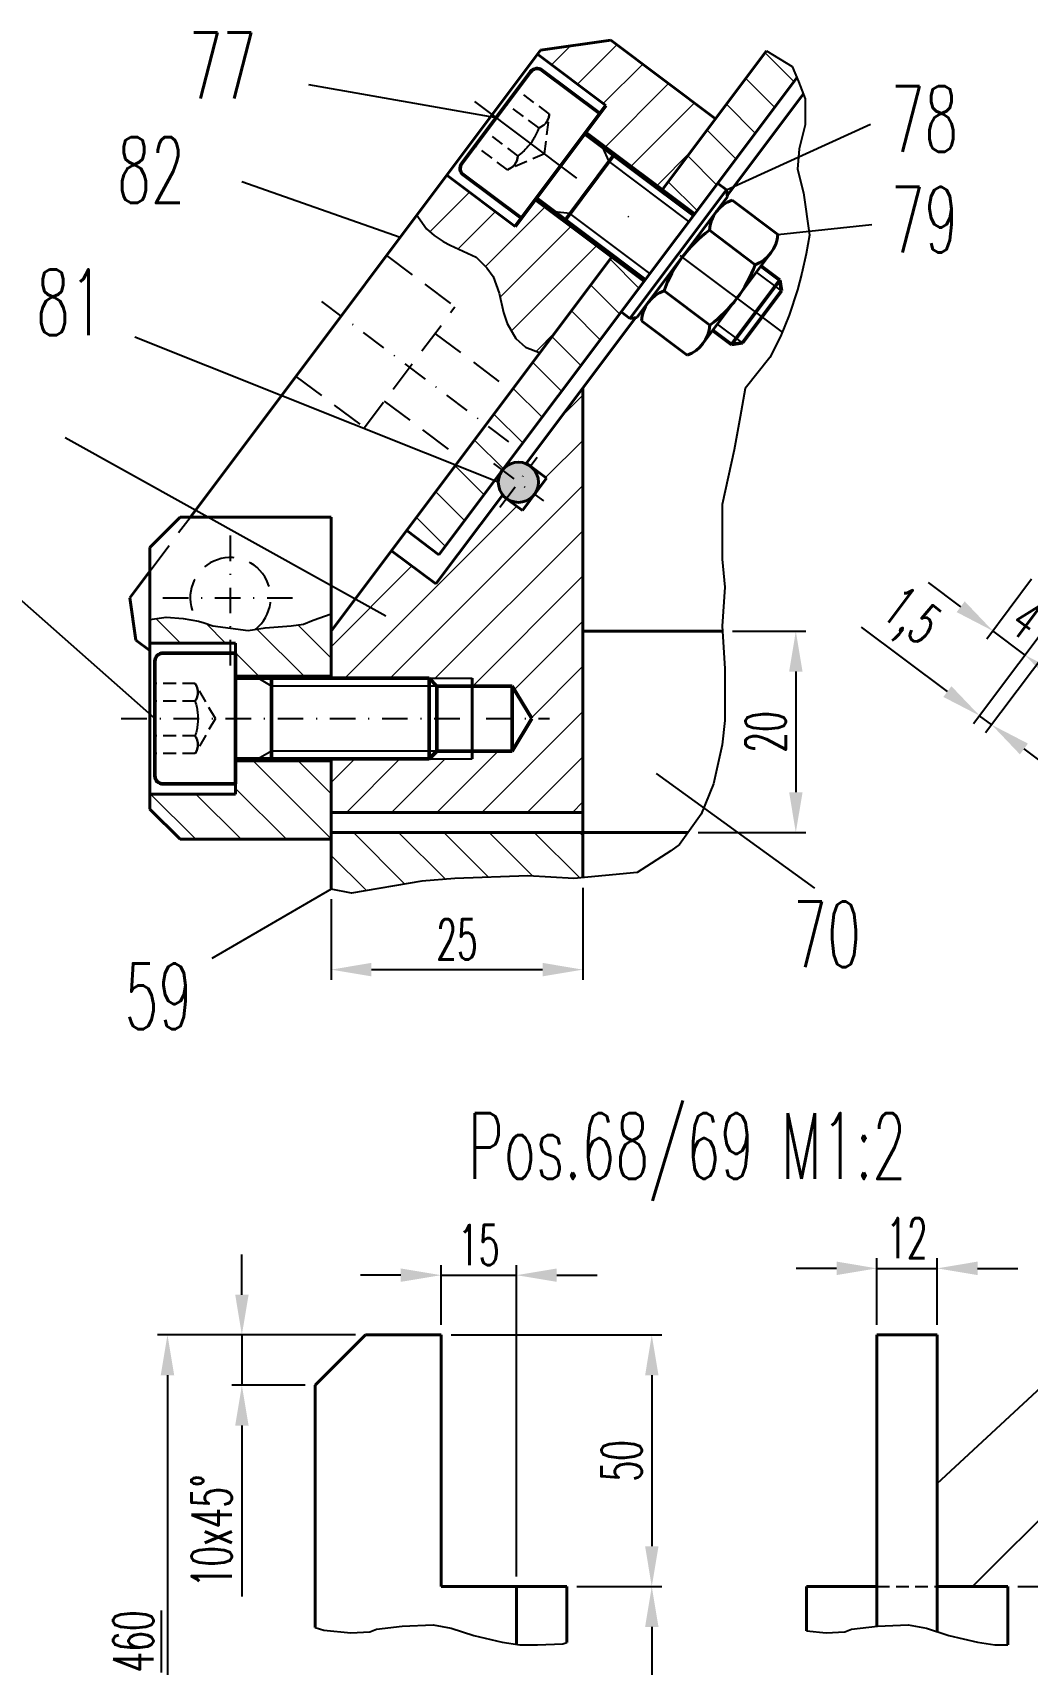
# Model space of a CAD drawing. Extents: x -1561 to -720, y 5788 to 6382.
# Drawn here: x -1040.3 to -941.5, y 6090.7 to 6252.9 of the extents above; entities that cross this region are included whole.
import ezdxf

# ---------------------------------------------------------------- set-up
doc = ezdxf.new("R2010")
doc.units = 0
doc.linetypes.add('STRICHPUNKT', pattern=[25.4, 12.7, -6.35, 0, -6.35])
doc.linetypes.add('VERDECKT', pattern=[9.525, 6.35, -3.175])
doc.layers.get('Defpoints').update_dxf_attribs({"linetype": 'CONTINUOUS'})
for name, color, linetype, lineweight in [('ACHSE', 150, 'STRICHPUNKT', 25), ('BEM', 6, 'CONTINUOUS', 25), ('SCHRAFFUR', 252, 'CONTINUOUS', 13), ('TEXT_7', 1, 'CONTINUOUS', 60), ('VERDECKT', 2, 'VERDECKT', 25), ('VOLL_03', 6, 'CONTINUOUS', 25), ('VOLL_05', 7, 'CONTINUOUS', 40)]:
    doc.layers.add(name, color=color, linetype=linetype, lineweight=lineweight)
doc.styles.add('ROMANS', font='romans.shx', dxfattribs={"width": 0.6, "height": 80})
doc.styles.get("Standard").update_dxf_attribs({"font": 'romans.shx', "width": 0.6})
doc.dimstyles.get("Standard").update_dxf_attribs({"dimtxt": 4, "dimasz": 4, "dimexe": 1, "dimexo": 1, "dimgap": 1, "dimtad": 1, "dimdsep": 46, "dimtxsty": 'Standard', "dimcen": 0, "dimclrd": 256, "dimclre": 256, "dimclrt": 256, "dimazin": 0, "dimtfac": 1, "dimtmove": 0, "dimatfit": 3, "dimfxl": 0, "dimtolj": 1, "dimtzin": 0, "dimarcsym": 0})
pattern_1 = [(45, (-3925.288, 9096.3818), (-2.245064, 2.245064), [])]
pattern_2 = [(135, (-3925.288, 9096.3818), (-2.245064, -2.245064), [])]

# ---------------------------------------------------------------- blocks, each defined once
blk = doc.blocks.new('*D33')
at = {"layer": 'BEM', "lineweight": -2}
for p, q in [((-970.76, 6193.38), (-963.47, 6193.38)), ((-964.47, 6189.38), (-964.47, 6177.38)), ((-974.16, 6173.38), (-963.47, 6173.38))]:
    blk.add_line(p, q, dxfattribs=at)
at = {"layer": 'BEM'}
for points in [[(-965.13, 6189.38), (-963.8, 6189.38), (-964.47, 6193.38)], [(-965.13, 6177.38), (-963.8, 6177.38), (-964.47, 6173.38)]]:
    blk.add_solid(points, dxfattribs=at)
at = {"layer": 'Defpoints', "color": 0}
for p in [(-971.76, 6193.38), (-975.16, 6173.38), (-964.47, 6173.38)]:
    blk.add_point(p, dxfattribs=at)
at = {"layer": 'BEM', "insert": (-967.47, 6183.38), "char_height": 4, "attachment_point": 5, "rotation": 90}
blk.add_mtext('\\A1;20', dxfattribs=at)
blk = doc.blocks.new('*D32')
at = {"layer": 'BEM', "lineweight": -2}
for p, q in [((-985.63, 6167.9), (-985.63, 6158.76)), ((-1010.63, 6166.76), (-1010.63, 6158.76)), ((-1006.63, 6159.76), (-989.63, 6159.76))]:
    blk.add_line(p, q, dxfattribs=at)
at = {"layer": 'BEM'}
for points in [[(-1006.63, 6160.43), (-1006.63, 6159.09), (-1010.63, 6159.76)], [(-989.63, 6160.43), (-989.63, 6159.09), (-985.63, 6159.76)]]:
    blk.add_solid(points, dxfattribs=at)
at = {"layer": 'Defpoints', "color": 0}
for p in [(-985.63, 6168.9), (-1010.63, 6167.76), (-985.63, 6159.76)]:
    blk.add_point(p, dxfattribs=at)
at = {"layer": 'BEM', "insert": (-998.13, 6162.76), "char_height": 4, "attachment_point": 5}
blk.add_mtext('\\A1;25', dxfattribs=at)
blk = doc.blocks.new('*D21')
at = {"layer": 'BEM', "lineweight": -2}
for p, q in [((-937.78, 6196.23), (-946.81, 6184.19)), ((-936.58, 6195.33), (-945.61, 6183.29)), ((-949.41, 6187.39), (-957.96, 6193.8)), ((-945.01, 6184.09), (-946.21, 6184.99)), ((-941.81, 6181.69), (-938.61, 6179.29))]:
    blk.add_line(p, q, dxfattribs=at)
at = {"layer": 'BEM'}
for points in [[(-949.01, 6187.92), (-949.81, 6186.85), (-946.21, 6184.99)], [(-941.41, 6182.22), (-942.21, 6181.15), (-945.01, 6184.09)]]:
    blk.add_solid(points, dxfattribs=at)
at = {"layer": 'Defpoints', "color": 0}
for p in [(-937.18, 6197.03), (-935.98, 6196.13), (-946.21, 6184.99)]:
    blk.add_point(p, dxfattribs=at)
at = {"layer": 'BEM', "insert": (-953.26, 6194.5), "char_height": 4, "attachment_point": 5, "rotation": 323.1301}
blk.add_mtext('\\A1;1,5', dxfattribs=at)
blk = doc.blocks.new('*D20')
at = {"layer": 'BEM', "lineweight": -2}
for p, q in [((-948.09, 6195.81), (-951.29, 6198.21)), ((-941.04, 6198.55), (-945.49, 6192.61)), ((-937.84, 6196.15), (-942.29, 6190.21)), ((-941.69, 6191.01), (-944.89, 6193.41)), ((-938.49, 6188.61), (-935.29, 6186.21))]:
    blk.add_line(p, q, dxfattribs=at)
at = {"layer": 'BEM'}
for points in [[(-947.69, 6196.35), (-948.49, 6195.28), (-944.89, 6193.41)], [(-938.09, 6189.15), (-938.89, 6188.08), (-941.69, 6191.01)]]:
    blk.add_solid(points, dxfattribs=at)
at = {"layer": 'Defpoints', "color": 0}
for p in [(-940.44, 6199.35), (-937.24, 6196.95), (-944.89, 6193.41)]:
    blk.add_point(p, dxfattribs=at)
at = {"layer": 'BEM', "insert": (-941.49, 6194.61), "char_height": 4, "attachment_point": 5, "rotation": 323.1301}
blk.add_mtext('\\A1;4', dxfattribs=at)
blk = doc.blocks.new('*D245')
at = {"layer": 'BEM', "lineweight": -2}
for p, q in [((-942.42, 6098.46), (-932.99, 6098.46)), ((-933.99, 6094.46), (-933.99, 6066.56)), ((-942.42, 6062.56), (-932.99, 6062.56))]:
    blk.add_line(p, q, dxfattribs=at)
at = {"layer": 'BEM'}
for points in [[(-934.66, 6094.46), (-933.32, 6094.46), (-933.99, 6098.46)], [(-934.66, 6066.56), (-933.32, 6066.56), (-933.99, 6062.56)]]:
    blk.add_solid(points, dxfattribs=at)
at = {"layer": 'Defpoints', "color": 0}
for p in [(-943.42, 6098.46), (-943.42, 6062.56), (-933.99, 6062.56)]:
    blk.add_point(p, dxfattribs=at)
at = {"layer": 'BEM', "insert": (-937.39, 6080.51), "char_height": 4, "attachment_point": 5, "rotation": 90}
blk.add_mtext('\\A1;{\\L410}', dxfattribs=at)
blk = doc.blocks.new('*D243')
at = {"layer": 'BEM', "lineweight": -2}
for p, q in [((-960.42, 6130.08), (-964.42, 6130.08)), ((-956.42, 6124.46), (-956.42, 6131.08)), ((-956.42, 6130.08), (-950.42, 6130.08)), ((-950.42, 6124.46), (-950.42, 6131.08)), ((-946.42, 6130.08), (-942.42, 6130.08))]:
    blk.add_line(p, q, dxfattribs=at)
at = {"layer": 'BEM'}
for points in [[(-960.42, 6130.75), (-960.42, 6129.41), (-956.42, 6130.08)], [(-946.42, 6130.75), (-946.42, 6129.41), (-950.42, 6130.08)]]:
    blk.add_solid(points, dxfattribs=at)
at = {"layer": 'Defpoints', "color": 0}
for p in [(-950.42, 6130.08), (-956.42, 6123.46), (-950.42, 6123.46)]:
    blk.add_point(p, dxfattribs=at)
at = {"layer": 'BEM', "insert": (-953.42, 6133.08), "char_height": 4, "attachment_point": 5}
blk.add_mtext('\\A1;12', dxfattribs=at)
blk = doc.blocks.new('*D241')
at = {"layer": 'BEM', "lineweight": -2}
for p, q in [((-999.71, 6124.46), (-999.71, 6130.4)), ((-992.21, 6099.46), (-992.21, 6130.4)), ((-1003.71, 6129.4), (-1007.71, 6129.4)), ((-999.71, 6129.4), (-992.21, 6129.4)), ((-988.21, 6129.4), (-984.21, 6129.4))]:
    blk.add_line(p, q, dxfattribs=at)
at = {"layer": 'BEM'}
for points in [[(-1003.71, 6130.07), (-1003.71, 6128.74), (-999.71, 6129.4)], [(-988.21, 6130.07), (-988.21, 6128.74), (-992.21, 6129.4)]]:
    blk.add_solid(points, dxfattribs=at)
at = {"layer": 'Defpoints', "color": 0}
for p in [(-992.21, 6129.4), (-999.71, 6123.46), (-992.21, 6098.46)]:
    blk.add_point(p, dxfattribs=at)
at = {"layer": 'BEM', "insert": (-995.96, 6132.4), "char_height": 4, "attachment_point": 5}
blk.add_mtext('\\A1;15', dxfattribs=at)
blk = doc.blocks.new('*D240')
at = {"layer": 'BEM', "lineweight": -2}
for p, q in [((-998.71, 6123.46), (-977.78, 6123.46)), ((-978.78, 6119.46), (-978.78, 6102.46)), ((-986.21, 6098.46), (-977.78, 6098.46))]:
    blk.add_line(p, q, dxfattribs=at)
at = {"layer": 'BEM'}
for points in [[(-979.44, 6119.46), (-978.11, 6119.46), (-978.78, 6123.46)], [(-979.44, 6102.46), (-978.11, 6102.46), (-978.78, 6098.46)]]:
    blk.add_solid(points, dxfattribs=at)
at = {"layer": 'Defpoints', "color": 0}
for p in [(-999.71, 6123.46), (-987.21, 6098.46), (-978.78, 6098.46)]:
    blk.add_point(p, dxfattribs=at)
at = {"layer": 'BEM', "insert": (-981.78, 6110.96), "char_height": 4, "attachment_point": 5, "rotation": 90}
blk.add_mtext('\\A1;50', dxfattribs=at)
blk = doc.blocks.new('*D239')
at = {"layer": 'BEM', "lineweight": -2}
for p, q in [((-986.21, 6098.46), (-977.78, 6098.46)), ((-978.78, 6094.46), (-978.78, 6066.56)), ((-986.21, 6062.56), (-977.78, 6062.56))]:
    blk.add_line(p, q, dxfattribs=at)
at = {"layer": 'BEM'}
for points in [[(-979.44, 6094.46), (-978.11, 6094.46), (-978.78, 6098.46)], [(-979.44, 6066.56), (-978.11, 6066.56), (-978.78, 6062.56)]]:
    blk.add_solid(points, dxfattribs=at)
at = {"layer": 'Defpoints', "color": 0}
for p in [(-987.21, 6098.46), (-987.21, 6062.56), (-978.78, 6062.56)]:
    blk.add_point(p, dxfattribs=at)
at = {"layer": 'BEM', "insert": (-982.18, 6080.51), "char_height": 4, "attachment_point": 5, "rotation": 90}
blk.add_mtext('\\A1;{\\L410}', dxfattribs=at)
blk = doc.blocks.new('*D237')
at = {"layer": 'BEM', "lineweight": -2}
for p, q in [((-1008.21, 6123.46), (-1027.89, 6123.46)), ((-1026.89, 6119.46), (-1026.89, 6066.56)), ((-993.21, 6062.56), (-1027.89, 6062.56))]:
    blk.add_line(p, q, dxfattribs=at)
at = {"layer": 'BEM'}
for points in [[(-1027.56, 6119.46), (-1026.22, 6119.46), (-1026.89, 6123.46)], [(-1027.56, 6066.56), (-1026.22, 6066.56), (-1026.89, 6062.56)]]:
    blk.add_solid(points, dxfattribs=at)
at = {"layer": 'Defpoints', "color": 0}
for p in [(-1007.21, 6123.46), (-1026.89, 6062.56), (-992.21, 6062.56)]:
    blk.add_point(p, dxfattribs=at)
at = {"layer": 'BEM', "insert": (-1030.29, 6093.01), "char_height": 4, "attachment_point": 5, "rotation": 90}
blk.add_mtext('\\A1;{\\L460}', dxfattribs=at)
blk = doc.blocks.new('*D236')
at = {"layer": 'BEM', "lineweight": -2}
for p, q in [((-1019.5, 6127.46), (-1019.5, 6131.46)), ((-1008.21, 6123.46), (-1020.5, 6123.46)), ((-1019.5, 6123.46), (-1019.5, 6118.46)), ((-1013.21, 6118.46), (-1020.5, 6118.46)), ((-1019.5, 6114.46), (-1019.5, 6097.49))]:
    blk.add_line(p, q, dxfattribs=at)
at = {"layer": 'BEM'}
for points in [[(-1020.16, 6127.46), (-1018.83, 6127.46), (-1019.5, 6123.46)], [(-1020.16, 6114.46), (-1018.83, 6114.46), (-1019.5, 6118.46)]]:
    blk.add_solid(points, dxfattribs=at)
at = {"layer": 'Defpoints', "color": 0}
for p in [(-1007.21, 6123.46), (-1019.5, 6118.46), (-1012.21, 6118.46)]:
    blk.add_point(p, dxfattribs=at)
at = {"layer": 'BEM', "insert": (-1022.5, 6103.98), "char_height": 4, "attachment_point": 5, "rotation": 90}
blk.add_mtext('\\A1;10x45°', dxfattribs=at)

msp = doc.modelspace()

# ---------------------------------------------------------------- hatches: boundary and pattern name
at = {"layer": 'SCHRAFFUR'}
h = msp.add_hatch(dxfattribs=at)
h.set_pattern_fill('ANSI31', color=256, style=0)
h.set_pattern_definition(pattern_1)
h.paths.add_polyline_path([(-992.3345, 6233.6078), (-999.1345, 6238.7078), (-1002.1159, 6234.7327), (-1001.7776, 6234.2466), (-1001.1553, 6233.3796), (-1000.3845, 6232.6866), (-999.5146, 6232.0931), (-998.819, 6231.7473), (-997.0801, 6230.9573), (-996.2106, 6230.5375), (-995.166, 6229.4977), (-994.5437, 6228.6308), (-993.9444, 6226.9697), (-993.4934, 6225.0603), (-993.1434, 6223.9445), (-992.2715, 6222.4578), (-991.3266, 6221.5915), (-989.8767, 6221.0517), (-982.7546, 6230.5479), (-990.3545, 6236.2478)])
h.paths.add_polyline_path([(-977.7146, 6237.2679), (-972.4346, 6244.3079), (-982.8345, 6252.1078), (-989.8345, 6251.1078), (-990.1345, 6250.7078), (-983.3345, 6245.6078), (-985.3145, 6242.9678)])
h = msp.add_hatch(dxfattribs=at)
h.set_pattern_fill('ANSI31', color=256, angle=90, style=0)
h.set_pattern_definition(pattern_2)
h.paths.add_polyline_path([(-979.5546, 6228.1478), (-982.7545, 6230.5478), (-1003.127, 6203.3846), (-999.927, 6200.9846)])
h.paths.add_polyline_path([(-964.3686, 6248.3958), (-964.8253, 6249.4917), (-967.3868, 6251.0383), (-972.4346, 6244.3079), (-972.4345, 6244.3078), (-977.7145, 6237.2678), (-974.5146, 6234.8678)])
h = msp.add_hatch(dxfattribs=at)
h.set_pattern_fill('ANSI31', color=256, style=0)
h.set_pattern_definition(pattern_1)
h.paths.add_polyline_path([(-1000.227, 6198.0846), (-1004.627, 6201.3846), (-1010.627, 6193.3846), (-1010.627, 6188.7079), (-1000.9046, 6188.7079), (-996.6346, 6188.7079), (-996.6346, 6187.9379), (-992.6346, 6187.9379), (-990.6938, 6184.7079), (-992.6346, 6181.4779), (-996.6346, 6181.4779), (-996.6346, 6180.7079), (-1000.9046, 6180.7079), (-1010.627, 6180.7079), (-1010.627, 6175.3846), (-985.627, 6175.3846), (-985.627, 6217.5513), (-991.227, 6210.0846), (-989.227, 6208.5846), (-991.627, 6205.3846), (-993.627, 6206.8846)])
h = msp.add_hatch(color=256, dxfattribs=at)
h.paths.add_polyline_path([(-990.827, 6209.7846, 0.41421356), (-993.627, 6209.3846), (-992.027, 6208.1846)])
h.paths.add_polyline_path([(-992.027, 6208.1846), (-993.627, 6209.3846, 0.16227766), (-994.027, 6208.1846, 0.23606798), (-993.227, 6206.5846)])
h.paths.add_polyline_path([(-992.027, 6208.1846), (-993.227, 6206.5846, 0.41421356), (-990.427, 6206.9846)])
h.paths.add_polyline_path([(-990.027, 6208.1846, 0.23606798), (-990.827, 6209.7846), (-992.027, 6208.1846), (-990.427, 6206.9846, 0.16227766)])
h = msp.add_hatch(dxfattribs=at)
h.set_pattern_fill('ANSI31', color=256, angle=90, style=0)
h.set_pattern_definition(pattern_2)
h.paths.add_polyline_path([(-1010.6346, 6188.9079), (-1010.6346, 6195.1071), (-1012.4326, 6194.4739), (-1013.3803, 6194.0948), (-1014.5987, 6193.9053), (-1017.171, 6193.7158), (-1018.8769, 6193.4451), (-1020.6346, 6193.6767), (-1020.6346, 6192.2079), (-1020.1346, 6192.2079), (-1020.1346, 6188.9079)])
h.paths.add_polyline_path([(-1010.6346, 6172.7079), (-1010.6346, 6180.5079), (-1020.1346, 6180.5079), (-1020.1346, 6178.2079), (-1020.1346, 6177.2079), (-1028.6346, 6177.2079), (-1028.6346, 6175.7079), (-1025.6346, 6172.7079)])
h.paths.add_polyline_path([(-1020.6346, 6192.2079), (-1020.6346, 6193.6767), (-1022.3698, 6193.9053), (-1023.2363, 6194.2031), (-1023.8049, 6194.3926), (-1025.3212, 6194.6634), (-1027.027, 6194.7717), (-1028.6346, 6194.5586), (-1028.6346, 6192.2079)])

# ---------------------------------------------------------------- linework, layer by layer
at = {"layer": 'ACHSE'}
msp.add_line((-965.8071, 6223.0872), (-997.0632, 6246.5294), dxfattribs=at)
at = {"layer": 'ACHSE', "ltscale": 0.2}
for p, q in [((-992.9626, 6212.2039), (-1012.0633, 6226.5294)), ((-994.5072, 6210.0447), (-989.5469, 6206.3245)), ((-993.8871, 6205.7045), (-990.1669, 6210.6648)), ((-1020.6346, 6189.9884), (-1020.6346, 6203.4273)), ((-1027.3541, 6196.7079), (-1013.9151, 6196.7079)), ((-1031.4745, 6184.7079), (-988.938, 6184.7079))]:
    msp.add_line(p, q, dxfattribs=at)
at = {"layer": 'BEM'}
for p, q in [((-967.3868, 6251.0383), (-964.8253, 6249.4917)), ((-964.8253, 6249.4917), (-964.2098, 6248.0146)), ((-994.2345, 6244.4078), (-1012.8428, 6247.6551)), ((-964.2098, 6248.0146), (-963.5327, 6246.2914)), ((-963.5327, 6246.2914), (-963.5327, 6243.7065)), ((-971.3546, 6237.2478), (-957.065, 6243.7798)), ((-963.5327, 6243.7065), (-964.1482, 6241.3063)), ((-1003.7818, 6232.5115), (-1019.492, 6238.0281)), ((-1002.1159, 6234.7327), (-1001.7776, 6234.2466)), ((-1001.7776, 6234.2466), (-1001.1553, 6233.3796)), ((-966.254, 6232.8044), (-956.9314, 6233.8026)), ((-1001.1553, 6233.3796), (-1000.3845, 6232.6866)), ((-1000.3845, 6232.6866), (-999.5146, 6232.0931)), ((-999.5146, 6232.0931), (-998.819, 6231.7473)), ((-998.819, 6231.7473), (-997.0801, 6230.9573)), ((-997.0801, 6230.9573), (-996.2106, 6230.5375)), ((-996.2106, 6230.5375), (-995.166, 6229.4977)), ((-995.166, 6229.4977), (-994.5437, 6228.6308)), ((-994.5437, 6228.6308), (-993.9444, 6226.9697)), ((-993.9444, 6226.9697), (-993.4934, 6225.0603)), ((-993.4934, 6225.0603), (-993.1434, 6223.9445)), ((-994.027, 6208.1846), (-1030.1426, 6222.6079)), ((-993.1434, 6223.9445), (-992.2715, 6222.4578)), ((-992.2715, 6222.4578), (-991.3266, 6221.5915)), ((-991.3266, 6221.5915), (-989.8767, 6221.0517)), ((-1005.1951, 6194.8875), (-1037.0667, 6212.5829)), ((-1028.1346, 6184.7079), (-1045.6341, 6200.1787)), ((-978.3312, 6179.2362), (-962.6065, 6167.8418)), ((-1010.627, 6167.7621), (-1022.4849, 6160.8549)), ((-950.4211, 6108.7182), (-932.4727, 6125.3353)), ((-946.9211, 6098.463), (-932.9519, 6112.397))]:
    msp.add_line(p, q, dxfattribs=at)
for points in [[(-964.1482, 6241.3063), (-964.2938, 6239.2909), (-963.6937, 6236.9507), (-963.0935, 6232.7504), (-963.4536, 6230.8902), (-963.8737, 6228.9701), (-964.2938, 6227.2899), (-965.134, 6224.7697), (-965.9742, 6222.6696), (-967.0544, 6220.5694), (-969.5058, 6217.5084)], [(-969.5058, 6217.5084), (-969.9853, 6214.6701), (-970.5888, 6211.3948), (-971.7956, 6205.9645), (-971.7956, 6203.2063), (-971.7956, 6200.5343), (-971.537, 6197.7761), (-971.7956, 6193.8974), (-971.537, 6189.6739), (-971.537, 6184.5022), (-971.7956, 6182.0888), (-972.6577, 6178.2101), (-973.8646, 6175.1933), (-976.0197, 6172.1765), (-976.8818, 6171.5731), (-980.2438, 6169.4183), (-986.5369, 6168.8149), (-991.1058, 6169.0735), (-998.3471, 6168.8149), (-1001.623, 6168.5563), (-1008.6057, 6167.3496), (-1010.627, 6167.7621)], [(-1028.6346, 6194.5586), (-1027.027, 6194.7717), (-1025.3212, 6194.6634), (-1023.8049, 6194.3926), (-1023.2363, 6194.2031), (-1022.3698, 6193.9053), (-1018.8769, 6193.4451), (-1017.171, 6193.7158), (-1014.5987, 6193.9053), (-1013.3803, 6194.0948), (-1012.4326, 6194.4739), (-1010.6346, 6195.1071)], [(-1012.2051, 6094.3912), (-1011.3501, 6094.1279), (-1008.6645, 6093.8594), (-1006.7846, 6093.9745), (-1006.1324, 6094.243), (-1003.5619, 6094.5116), (-1000.4926, 6094.665), (-998.6976, 6094.3289), (-996.4642, 6093.5909), (-993.6252, 6092.9388), (-991.8987, 6092.6703), (-990.1339, 6092.6703), (-987.6018, 6092.7853), (-987.2051, 6092.8986)], [(-963.4211, 6094.0551), (-961.4639, 6093.8594), (-959.584, 6093.9745), (-958.9318, 6094.243), (-956.3613, 6094.5116), (-953.292, 6094.665), (-951.497, 6094.3289), (-949.2637, 6093.5909), (-946.4246, 6092.9388), (-944.6982, 6092.6703), (-943.4211, 6092.6703)]]:
    msp.add_lwpolyline(points, dxfattribs=at)
at = {"layer": 'SCHRAFFUR'}
for p, q in [((-1003.2958, 6168.2672), (-1008.4131, 6173.3846)), ((-999.2797, 6168.7413), (-1003.923, 6173.3846)), ((-994.9833, 6168.935), (-999.4329, 6173.3846)), ((-990.6032, 6169.045), (-994.9428, 6173.3846)), ((-985.9401, 6168.8721), (-990.4526, 6173.3846)), ((-985.627, 6173.0491), (-985.9625, 6173.3846)), ((-1007.1243, 6167.6056), (-1010.627, 6171.1084))]:
    msp.add_line(p, q, dxfattribs=at)
at = {"layer": 'VERDECKT', "ltscale": 0.2}
for p, q in [((-988.9555, 6244.7798), (-992.1555, 6247.1798)), ((-989.9954, 6243.3933), (-993.1954, 6245.7933)), ((-989.9099, 6243.4315), (-989.8299, 6243.4705)), ((-989.8297, 6243.4704), (-989.9097, 6243.4314)), ((-989.8299, 6243.4705), (-989.755, 6243.5103)), ((-989.7547, 6243.5102), (-989.8297, 6243.4704)), ((-989.755, 6243.5103), (-989.6849, 6243.5512)), ((-989.6845, 6243.551), (-989.7547, 6243.5102)), ((-989.6849, 6243.5512), (-989.6192, 6243.5931)), ((-989.6188, 6243.5929), (-989.6845, 6243.551)), ((-989.6192, 6243.5931), (-989.5576, 6243.6362)), ((-989.5571, 6243.6359), (-989.6188, 6243.5929)), ((-989.5576, 6243.6362), (-989.4998, 6243.6806)), ((-989.4993, 6243.6803), (-989.5571, 6243.6359)), ((-989.4998, 6243.6806), (-989.4457, 6243.7263)), ((-989.4452, 6243.726), (-989.4993, 6243.6803)), ((-989.4457, 6243.7263), (-989.3949, 6243.7736)), ((-989.3944, 6243.7733), (-989.4452, 6243.726)), ((-989.4341, 6240.8075), (-988.9557, 6244.7783)), ((-989.3949, 6243.7736), (-989.3474, 6243.8225)), ((-989.3468, 6243.8222), (-989.3944, 6243.7733)), ((-989.3474, 6243.8225), (-989.3028, 6243.8732)), ((-989.3023, 6243.8729), (-989.3468, 6243.8222)), ((-989.3028, 6243.8732), (-989.2612, 6243.9259)), ((-989.2607, 6243.9255), (-989.3023, 6243.8729)), ((-989.2612, 6243.9259), (-989.2224, 6243.9806)), ((-989.2218, 6243.9801), (-989.2607, 6243.9255)), ((-989.2224, 6243.9806), (-989.1862, 6244.0375)), ((-989.1856, 6244.0371), (-989.2218, 6243.9801)), ((-989.1862, 6244.0375), (-989.1525, 6244.0968)), ((-989.152, 6244.0964), (-989.1856, 6244.0371)), ((-989.1525, 6244.0968), (-989.1213, 6244.1588)), ((-989.1209, 6244.1584), (-989.152, 6244.0964)), ((-989.1213, 6244.1588), (-989.0925, 6244.2236)), ((-989.0921, 6244.2232), (-989.1209, 6244.1584)), ((-989.0925, 6244.2236), (-989.0661, 6244.2915)), ((-989.0657, 6244.2911), (-989.0921, 6244.2232)), ((-989.0661, 6244.2915), (-989.042, 6244.3627)), ((-989.0417, 6244.3623), (-989.0657, 6244.2911)), ((-989.042, 6244.3627), (-989.0202, 6244.4375)), ((-989.0199, 6244.4372), (-989.0417, 6244.3623)), ((-989.0202, 6244.4375), (-989.0006, 6244.5162)), ((-989.0004, 6244.516), (-989.0199, 6244.4372)), ((-989.0006, 6244.5162), (-988.9833, 6244.5993)), ((-988.9831, 6244.5991), (-989.0004, 6244.516)), ((-988.9833, 6244.5993), (-988.9682, 6244.687)), ((-988.9682, 6244.6869), (-988.9831, 6244.5991)), ((-988.9682, 6244.687), (-988.9555, 6244.7798)), ((-988.9555, 6244.7798), (-988.9682, 6244.6869)), ((-992.0736, 6240.6224), (-995.2736, 6243.0224)), ((-990.8203, 6241.8471), (-990.9021, 6241.7409)), ((-990.7412, 6241.9554), (-990.8203, 6241.8471)), ((-990.6647, 6242.0661), (-990.7412, 6241.9554)), ((-990.5905, 6242.1795), (-990.6647, 6242.0661)), ((-990.5184, 6242.296), (-990.5905, 6242.1795)), ((-990.4483, 6242.416), (-990.5184, 6242.296)), ((-990.3798, 6242.5399), (-990.4483, 6242.416)), ((-990.3129, 6242.6681), (-990.3798, 6242.5399)), ((-990.2474, 6242.8012), (-990.3129, 6242.6681)), ((-990.183, 6242.9397), (-990.2474, 6242.8012)), ((-990.1197, 6243.0841), (-990.183, 6242.9397)), ((-990.0572, 6243.235), (-990.1197, 6243.0841)), ((-989.9954, 6243.3933), (-990.0572, 6243.235)), ((-989.9954, 6243.3933), (-989.9099, 6243.4315)), ((-989.9097, 6243.4314), (-989.9954, 6243.3933)), ((-993.1135, 6239.2358), (-996.3135, 6241.6358)), ((-989.4341, 6240.8075), (-993.1121, 6239.2364)), ((-992.1383, 6240.28), (-992.1601, 6240.2052)), ((-992.1598, 6240.2049), (-992.138, 6240.2797)), ((-992.1187, 6240.3588), (-992.1383, 6240.28)), ((-992.138, 6240.2797), (-992.1185, 6240.3585)), ((-992.1014, 6240.4418), (-992.1187, 6240.3588)), ((-992.1185, 6240.3585), (-992.1012, 6240.4416)), ((-992.0863, 6240.5295), (-992.1014, 6240.4418)), ((-992.1012, 6240.4416), (-992.0863, 6240.5294)), ((-992.0863, 6240.5294), (-992.0736, 6240.6224)), ((-992.0736, 6240.6224), (-992.0863, 6240.5295)), ((-991.939, 6240.726), (-992.0736, 6240.6224)), ((-991.8116, 6240.8282), (-991.939, 6240.726)), ((-991.6907, 6240.9295), (-991.8116, 6240.8282)), ((-991.5758, 6241.03), (-991.6907, 6240.9295)), ((-991.4664, 6241.1302), (-991.5758, 6241.03)), ((-991.362, 6241.2303), (-991.4664, 6241.1302)), ((-991.2622, 6241.3307), (-991.362, 6241.2303)), ((-991.1667, 6241.4317), (-991.2622, 6241.3307)), ((-991.075, 6241.5335), (-991.1667, 6241.4317)), ((-990.9869, 6241.6365), (-991.075, 6241.5335)), ((-990.9021, 6241.7409), (-990.9869, 6241.6365)), ((-993.1135, 6239.2358), (-993.0278, 6239.274)), ((-993.028, 6239.274), (-993.1135, 6239.2358)), ((-992.948, 6239.313), (-993.028, 6239.274)), ((-993.0278, 6239.274), (-992.9478, 6239.3129)), ((-992.8731, 6239.3529), (-992.948, 6239.313)), ((-992.9478, 6239.3129), (-992.8728, 6239.3527)), ((-992.803, 6239.3937), (-992.8731, 6239.3529)), ((-992.8728, 6239.3527), (-992.8026, 6239.3935)), ((-992.7373, 6239.4356), (-992.803, 6239.3937)), ((-992.8026, 6239.3935), (-992.7369, 6239.4354)), ((-992.6757, 6239.4787), (-992.7373, 6239.4356)), ((-992.7369, 6239.4354), (-992.6752, 6239.4785)), ((-992.6179, 6239.5231), (-992.6757, 6239.4787)), ((-992.6752, 6239.4785), (-992.6174, 6239.5228)), ((-992.5638, 6239.5689), (-992.6179, 6239.5231)), ((-992.6174, 6239.5228), (-992.5633, 6239.5686)), ((-992.513, 6239.6162), (-992.5638, 6239.5689)), ((-992.5633, 6239.5686), (-992.5125, 6239.6158)), ((-992.4655, 6239.6651), (-992.513, 6239.6162)), ((-992.5125, 6239.6158), (-992.4649, 6239.6647)), ((-992.4209, 6239.7158), (-992.4655, 6239.6651)), ((-992.4649, 6239.6647), (-992.4204, 6239.7154)), ((-992.3793, 6239.7684), (-992.4209, 6239.7158)), ((-992.4204, 6239.7154), (-992.3788, 6239.768)), ((-992.3405, 6239.8231), (-992.3793, 6239.7684)), ((-992.3788, 6239.768), (-992.3399, 6239.8227)), ((-992.3043, 6239.88), (-992.3405, 6239.8231)), ((-992.3399, 6239.8227), (-992.3037, 6239.8796)), ((-992.2706, 6239.9394), (-992.3043, 6239.88)), ((-992.3037, 6239.8796), (-992.2701, 6239.939)), ((-992.2394, 6240.0014), (-992.2706, 6239.9394)), ((-992.2701, 6239.939), (-992.239, 6240.0009)), ((-992.2106, 6240.0662), (-992.2394, 6240.0014)), ((-992.239, 6240.0009), (-992.2102, 6240.0658)), ((-992.1842, 6240.134), (-992.2106, 6240.0662)), ((-992.2102, 6240.0658), (-992.1838, 6240.1337)), ((-992.1601, 6240.2052), (-992.1842, 6240.134)), ((-992.1838, 6240.1337), (-992.1598, 6240.2049)), ((-1024.1346, 6188.1729), (-1028.1346, 6188.1729)), ((-1024.0891, 6188.091), (-1024.1346, 6188.1729)), ((-1024.1346, 6188.1729), (-1024.089, 6188.0909)), ((-1022.1341, 6184.7079), (-1024.1338, 6188.1715)), ((-1024.0485, 6188.0118), (-1024.0891, 6188.091)), ((-1024.089, 6188.0909), (-1024.0482, 6188.0117)), ((-1024.0125, 6187.935), (-1024.0485, 6188.0118)), ((-1024.0482, 6188.0117), (-1024.0122, 6187.9349)), ((-1023.9809, 6187.8602), (-1024.0125, 6187.935)), ((-1024.0125, 6186.6776), (-1023.9809, 6186.7523)), ((-1024.0122, 6187.9349), (-1023.9805, 6187.8602)), ((-1023.9805, 6186.7524), (-1024.0122, 6186.6777)), ((-1023.9535, 6187.7873), (-1023.9809, 6187.8602)), ((-1023.9809, 6186.7523), (-1023.9535, 6186.8253)), ((-1023.9805, 6187.8602), (-1023.953, 6187.7872)), ((-1023.953, 6186.8254), (-1023.9805, 6186.7524)), ((-1023.9301, 6187.7158), (-1023.9535, 6187.7873)), ((-1023.9535, 6186.8253), (-1023.9301, 6186.8967)), ((-1023.953, 6187.7872), (-1023.9296, 6187.7158)), ((-1023.9296, 6186.8968), (-1023.953, 6186.8254)), ((-1023.9105, 6187.6457), (-1023.9301, 6187.7158)), ((-1023.9301, 6186.8967), (-1023.9105, 6186.9669)), ((-1023.9296, 6187.7158), (-1023.9099, 6187.6456)), ((-1023.9099, 6186.9669), (-1023.9296, 6186.8968)), ((-1023.8946, 6187.5766), (-1023.9105, 6187.6457)), ((-1023.9105, 6186.9669), (-1023.8946, 6187.036)), ((-1023.9099, 6187.6456), (-1023.894, 6187.5765)), ((-1023.894, 6187.036), (-1023.9099, 6186.9669)), ((-1023.8824, 6187.5083), (-1023.8946, 6187.5766)), ((-1023.8946, 6187.036), (-1023.8824, 6187.1043)), ((-1023.894, 6187.5765), (-1023.8818, 6187.5083)), ((-1023.8818, 6187.1043), (-1023.894, 6187.036)), ((-1023.8737, 6187.4406), (-1023.8824, 6187.5083)), ((-1023.8824, 6187.1043), (-1023.8737, 6187.1719)), ((-1023.8818, 6187.5083), (-1023.8731, 6187.4406)), ((-1023.8731, 6187.172), (-1023.8818, 6187.1043)), ((-1023.8685, 6187.3734), (-1023.8737, 6187.4406)), ((-1023.8737, 6187.1719), (-1023.8685, 6187.2392)), ((-1023.8731, 6187.4406), (-1023.8679, 6187.3733)), ((-1023.8679, 6187.2392), (-1023.8731, 6187.172)), ((-1023.8668, 6187.3063), (-1023.8685, 6187.3734)), ((-1023.8685, 6187.2392), (-1023.8668, 6187.3063)), ((-1023.8679, 6187.3733), (-1023.8661, 6187.3063)), ((-1023.8661, 6187.3063), (-1023.8679, 6187.2392)), ((-1024.1346, 6186.4397), (-1028.1346, 6186.4397)), ((-1024.1346, 6186.4397), (-1024.0891, 6186.5216)), ((-1024.089, 6186.5216), (-1024.1346, 6186.4397)), ((-1024.1346, 6186.4397), (-1024.0891, 6186.276)), ((-1024.0891, 6186.5216), (-1024.0485, 6186.6008)), ((-1024.0891, 6186.276), (-1024.0485, 6186.1178)), ((-1024.0482, 6186.6008), (-1024.089, 6186.5216)), ((-1024.0485, 6186.6008), (-1024.0125, 6186.6776)), ((-1024.0485, 6186.1178), (-1024.0125, 6185.9643)), ((-1024.0122, 6186.6777), (-1024.0482, 6186.6008)), ((-1024.0125, 6185.9643), (-1023.9809, 6185.8149)), ((-1023.9809, 6185.8149), (-1023.9535, 6185.6691)), ((-1023.9535, 6185.6691), (-1023.9301, 6185.5263)), ((-1023.9301, 6185.5263), (-1023.9105, 6185.3861)), ((-1023.9105, 6185.3861), (-1023.8946, 6185.248)), ((-1023.8946, 6185.248), (-1023.8824, 6185.1116)), ((-1023.8824, 6185.1116), (-1023.8737, 6184.9763)), ((-1022.1341, 6184.7079), (-1024.1338, 6181.2442)), ((-1023.9809, 6183.6008), (-1024.0125, 6183.4515)), ((-1023.9535, 6183.7466), (-1023.9809, 6183.6008)), ((-1023.9301, 6183.8894), (-1023.9535, 6183.7466)), ((-1023.9105, 6184.0296), (-1023.9301, 6183.8894)), ((-1023.8946, 6184.1677), (-1023.9105, 6184.0296)), ((-1023.8824, 6184.3042), (-1023.8946, 6184.1677)), ((-1023.8737, 6184.4394), (-1023.8824, 6184.3042)), ((-1023.8737, 6184.9763), (-1023.8685, 6184.8419)), ((-1023.8685, 6184.5738), (-1023.8737, 6184.4394)), ((-1023.8685, 6184.8419), (-1023.8668, 6184.7079)), ((-1023.8668, 6184.7079), (-1023.8685, 6184.5738)), ((-1024.1346, 6182.976), (-1028.1346, 6182.976)), ((-1024.0891, 6183.1397), (-1024.1346, 6182.976)), ((-1024.089, 6182.8941), (-1024.1346, 6182.976)), ((-1024.1346, 6182.976), (-1024.0891, 6182.8941)), ((-1024.0485, 6183.298), (-1024.0891, 6183.1397)), ((-1024.0891, 6182.8941), (-1024.0485, 6182.815)), ((-1024.0482, 6182.8149), (-1024.089, 6182.8941)), ((-1024.0125, 6183.4515), (-1024.0485, 6183.298)), ((-1024.0485, 6182.815), (-1024.0125, 6182.7381)), ((-1024.0122, 6182.7381), (-1024.0482, 6182.8149)), ((-1024.0125, 6182.7381), (-1023.9809, 6182.6634)), ((-1023.9805, 6182.6633), (-1024.0122, 6182.7381)), ((-1023.9809, 6182.6634), (-1023.9535, 6182.5904)), ((-1023.953, 6182.5904), (-1023.9805, 6182.6633)), ((-1023.9535, 6182.5904), (-1023.9301, 6182.519)), ((-1023.9296, 6182.5189), (-1023.953, 6182.5904)), ((-1023.9301, 6182.519), (-1023.9105, 6182.4489)), ((-1023.9099, 6182.4488), (-1023.9296, 6182.5189)), ((-1023.9105, 6182.4489), (-1023.8946, 6182.3798)), ((-1023.894, 6182.3797), (-1023.9099, 6182.4488)), ((-1023.8946, 6182.3798), (-1023.8824, 6182.3115)), ((-1023.8824, 6181.9074), (-1023.8946, 6181.8392)), ((-1023.8818, 6182.3114), (-1023.894, 6182.3797)), ((-1023.894, 6181.8392), (-1023.8818, 6181.9075)), ((-1023.8824, 6182.3115), (-1023.8737, 6182.2438)), ((-1023.8737, 6181.9751), (-1023.8824, 6181.9074)), ((-1023.8731, 6182.2438), (-1023.8818, 6182.3114)), ((-1023.8818, 6181.9075), (-1023.8731, 6181.9751)), ((-1023.8737, 6182.2438), (-1023.8685, 6182.1765)), ((-1023.8685, 6182.0424), (-1023.8737, 6181.9751)), ((-1023.8679, 6182.1765), (-1023.8731, 6182.2438)), ((-1023.8731, 6181.9751), (-1023.8679, 6182.0424)), ((-1023.8685, 6182.1765), (-1023.8668, 6182.1095)), ((-1023.8668, 6182.1095), (-1023.8685, 6182.0424)), ((-1023.8661, 6182.1095), (-1023.8679, 6182.1765)), ((-1023.8679, 6182.0424), (-1023.8661, 6182.1095)), ((-1024.1346, 6181.2429), (-1028.1346, 6181.2429)), ((-1024.1346, 6181.2429), (-1024.089, 6181.3248)), ((-1024.0891, 6181.3248), (-1024.1346, 6181.2429)), ((-1024.0485, 6181.404), (-1024.0891, 6181.3248)), ((-1024.089, 6181.3248), (-1024.0482, 6181.404)), ((-1024.0125, 6181.4808), (-1024.0485, 6181.404)), ((-1024.0482, 6181.404), (-1024.0122, 6181.4808)), ((-1023.9809, 6181.5555), (-1024.0125, 6181.4808)), ((-1024.0122, 6181.4808), (-1023.9805, 6181.5556)), ((-1023.9535, 6181.6285), (-1023.9809, 6181.5555)), ((-1023.9805, 6181.5556), (-1023.953, 6181.6285)), ((-1023.9301, 6181.6999), (-1023.9535, 6181.6285)), ((-1023.953, 6181.6285), (-1023.9296, 6181.7)), ((-1023.9105, 6181.7701), (-1023.9301, 6181.6999)), ((-1023.9296, 6181.7), (-1023.9099, 6181.7701)), ((-1023.8946, 6181.8392), (-1023.9105, 6181.7701)), ((-1023.9099, 6181.7701), (-1023.894, 6181.8392)), ((-956.4211, 6098.463), (-950.4211, 6098.463))]:
    msp.add_line(p, q, dxfattribs=at)
at = {"layer": 'VERDECKT', "ltscale": 0.5}
for p, q in [((-1005.1345, 6230.7078), (-998.3345, 6225.6078)), ((-1007.3346, 6213.6078), (-998.3345, 6225.6078)), ((-1000.3145, 6222.9678), (-992.7146, 6217.2678)), ((-1014.1346, 6218.7079), (-1007.3346, 6213.6078)), ((-1005.3546, 6216.2478), (-997.7546, 6210.5478)), ((-1028.6406, 6199.3665), (-1024.6414, 6204.6988))]:
    msp.add_line(p, q, dxfattribs=at)
msp.add_arc((-1020.6346, 6196.7079), 4, 308.033232, 215.039011, dxfattribs=at)
at = {"layer": 'VOLL_03', "lineweight": 25}
for p, q in [((-983.0267, 6240.0394), (-983.6316, 6241.4556)), ((-975.0966, 6234.0918), (-983.0267, 6240.0394)), ((-986.9027, 6234.8714), (-988.4316, 6235.0556)), ((-978.9726, 6228.9238), (-986.9027, 6234.8714)), ((-965.8965, 6227.1918), (-968.3766, 6229.0518)), ((-969.7725, 6222.0238), (-972.2526, 6223.8838)), ((-1016.5473, 6187.9379), (-1017.881, 6188.7079)), ((-1000.9046, 6188.7079), (-996.6346, 6188.7079)), ((-1000.1346, 6187.9379), (-1016.5473, 6187.9379)), ((-1016.5473, 6181.4779), (-1017.881, 6180.7079)), ((-1000.1346, 6181.4779), (-1016.5473, 6181.4779)), ((-1000.9046, 6180.7079), (-996.6346, 6180.7079))]:
    msp.add_line(p, q, dxfattribs=at)
at = {"layer": 'VOLL_05'}
for p, q in [((-989.8345, 6251.1078), (-982.8345, 6252.1078)), ((-982.8345, 6252.1078), (-972.4345, 6244.3078)), ((-1024.6414, 6204.6988), (-989.8345, 6251.1078)), ((-990.1345, 6250.7078), (-983.3345, 6245.6078)), ((-967.3868, 6251.0383), (-977.8346, 6237.1079)), ((-964.3784, 6248.3828), (-999.927, 6200.9846)), ((-971.2746, 6236.6878), (-963.7181, 6246.7632)), ((-977.8345, 6237.1078), (-972.4345, 6244.3078)), ((-985.3145, 6242.9678), (-974.5146, 6234.8678)), ((-999.1345, 6238.7078), (-992.3345, 6233.6078)), ((-980.9546, 6224.4478), (-971.3546, 6237.2478)), ((-972.2346, 6237.9078), (-971.3546, 6237.2478)), ((-971.3546, 6237.2478), (-971.2546, 6236.5478)), ((-990.3545, 6236.2478), (-979.5546, 6228.1478)), ((-980.2546, 6224.5478), (-971.2546, 6236.5478)), ((-966.254, 6232.8044), (-970.8084, 6236.2202)), ((-979.1321, 6226.0445), (-972.3771, 6235.0512)), ((-968.5057, 6229.8021), (-973.0601, 6233.2179)), ((-982.6346, 6230.7079), (-1010.627, 6193.3846)), ((-1010.627, 6193.3846), (-982.6345, 6230.7078)), ((-973.6921, 6221.9645), (-966.9371, 6230.9712)), ((-973.009, 6223.7977), (-977.5634, 6227.2135)), ((-991.2651, 6210.0338), (-980.3946, 6224.5278)), ((-981.8346, 6225.1078), (-980.9546, 6224.4478)), ((-980.2546, 6224.5478), (-980.9546, 6224.4478)), ((-975.2607, 6220.7955), (-979.8151, 6224.2113)), ((-985.627, 6217.5513), (-985.627, 6168.9021)), ((-991.227, 6210.0846), (-989.227, 6208.5846)), ((-991.627, 6205.3846), (-989.227, 6208.5846)), ((-1000.227, 6198.0846), (-993.5889, 6206.9354)), ((-993.627, 6206.8846), (-991.627, 6205.3846)), ((-1028.6346, 6201.7079), (-1025.6346, 6204.7079)), ((-1025.6346, 6204.7079), (-1010.6346, 6204.7079)), ((-1010.6346, 6204.7079), (-1010.6346, 6188.7079)), ((-1003.127, 6203.3846), (-999.927, 6200.9846)), ((-1028.6346, 6201.7079), (-1028.6346, 6175.7079)), ((-1004.627, 6201.3846), (-1000.227, 6198.0846)), ((-1030.6346, 6196.7079), (-1028.6406, 6199.3665)), ((-1030.6346, 6196.7079), (-1030.0346, 6192.5079)), ((-1010.627, 6193.3846), (-1010.627, 6188.7079)), ((-985.627, 6193.3846), (-971.7642, 6193.3846)), ((-1030.0346, 6192.5079), (-1028.6227, 6191.4489)), ((-1028.6346, 6192.2079), (-1020.1346, 6192.2079)), ((-1020.1346, 6177.2079), (-1020.1346, 6192.2079)), ((-1020.1346, 6188.9079), (-1010.6346, 6188.9079)), ((-996.6346, 6188.7079), (-996.6346, 6180.7079)), ((-1020.1346, 6180.5079), (-1010.6346, 6180.5079)), ((-1010.6346, 6180.7079), (-1010.6346, 6172.7079)), ((-1010.627, 6180.7079), (-1010.627, 6175.3846)), ((-1028.6346, 6177.2079), (-1020.1346, 6177.2079)), ((-1028.6346, 6175.7079), (-1025.6346, 6172.7079)), ((-1010.627, 6175.3846), (-985.627, 6175.3846)), ((-1025.6346, 6172.7079), (-1010.6346, 6172.7079)), ((-1010.627, 6173.3846), (-1010.627, 6167.7621)), ((-1010.627, 6173.3846), (-985.627, 6173.3846)), ((-985.627, 6173.3846), (-975.1567, 6173.3846)), ((-1007.2051, 6123.463), (-1012.2051, 6118.463)), ((-999.7051, 6123.463), (-1007.2051, 6123.463)), ((-999.7051, 6098.463), (-999.7051, 6123.463)), ((-956.4211, 6123.463), (-950.4211, 6123.463)), ((-956.4211, 6123.463), (-956.4211, 6094.5053)), ((-950.4211, 6123.463), (-950.4211, 6093.9734)), ((-1012.2051, 6118.463), (-1012.2051, 6094.3912)), ((-987.2051, 6098.463), (-999.7051, 6098.463)), ((-992.2051, 6098.463), (-992.2051, 6092.7179)), ((-987.2051, 6098.463), (-987.2051, 6092.8986)), ((-963.4211, 6098.463), (-956.4211, 6098.463)), ((-963.4211, 6098.463), (-963.4211, 6094.0551)), ((-950.4211, 6098.463), (-943.4211, 6098.463)), ((-943.4211, 6098.463), (-943.4211, 6092.6703))]:
    msp.add_line(p, q, dxfattribs=at)
at = {"layer": 'VOLL_05', "color": 7, "linetype": 'Continuous', "lineweight": 50}
for p, q in [((-997.6545, 6239.8478), (-990.8145, 6248.9678)), ((-983.9345, 6244.8078), (-989.6945, 6249.1278)), ((-992.3345, 6233.6078), (-983.3345, 6245.6078)), ((-974.6346, 6234.7078), (-985.4345, 6242.8078)), ((-982.5647, 6240.6554), (-987.3647, 6234.2554)), ((-991.7345, 6234.4078), (-997.4945, 6238.7278)), ((-979.4346, 6228.3078), (-990.2345, 6236.4078)), ((-966.0505, 6228.2698), (-967.9146, 6229.6678)), ((-970.8505, 6221.8698), (-966.3718, 6227.8414)), ((-966.3718, 6227.8414), (-966.0505, 6228.2698)), ((-965.8965, 6227.1918), (-966.0505, 6228.2698)), ((-969.7725, 6222.0238), (-965.8965, 6227.1918)), ((-970.8505, 6221.8698), (-972.7146, 6223.2678)), ((-970.8505, 6221.8698), (-969.7725, 6222.0238)), ((-1028.1346, 6179.0079), (-1028.1346, 6190.4079)), ((-1020.1346, 6191.2079), (-1027.3346, 6191.2079)), ((-1020.1346, 6178.2079), (-1020.1346, 6191.2079)), ((-1000.9046, 6188.7079), (-1020.1346, 6188.7079)), ((-1016.5473, 6188.7079), (-1016.5473, 6180.7079)), ((-1000.1346, 6187.9379), (-1000.9046, 6188.7079)), ((-1000.9046, 6188.1724), (-1000.9046, 6188.7079)), ((-1000.9046, 6180.7079), (-1000.9046, 6188.1724)), ((-1000.1346, 6181.4779), (-1000.1346, 6187.9379)), ((-1000.1346, 6187.9379), (-992.6346, 6187.9379)), ((-992.6346, 6187.9379), (-992.6346, 6181.4779)), ((-992.6346, 6187.9379), (-990.6938, 6184.7079)), ((-992.6346, 6181.4779), (-990.6938, 6184.7079)), ((-1000.9046, 6180.7079), (-1020.1346, 6180.7079)), ((-1000.9046, 6180.7079), (-1000.1346, 6181.4779)), ((-1000.1346, 6181.4779), (-992.6346, 6181.4779)), ((-1020.1346, 6178.2079), (-1027.3346, 6178.2079))]:
    msp.add_line(p, q, dxfattribs=at)
at = {"layer": 'VOLL_05'}
msp.add_circle((-992.027, 6208.1846), 2, dxfattribs=at)
at = {"layer": 'VOLL_05', "color": 7, "linetype": 'Continuous', "lineweight": 50}
for centre, start, end in [((-990.1745, 6248.4878), 53.13, 143.13), ((-997.0145, 6239.3678), 143.13, 233.13), ((-1027.3346, 6190.4079), 90, 180), ((-1027.3346, 6179.0079), 180, 270)]:
    msp.add_arc(centre, 0.8, start, end, dxfattribs=at)
at = {"layer": 'VOLL_05'}
for centre, radius, start, end in [((-969.6111, 6232.9767), 3.4575, 110.262882, 175.997322), ((-965.3546, 6222.7478), 13, 126.351452, 159.908752), ((-969.7031, 6233.0457), 3.4575, 290.262882, 355.998156), ((-980.7146, 6234.2678), 13, 306.351452, 339.908752), ((-976.3661, 6223.97), 3.4575, 110.262882, 175.997322), ((-976.4581, 6224.039), 3.4575, 290.262048, 355.997322)]:
    msp.add_arc(centre, radius, start, end, dxfattribs=at)

# ---------------------------------------------------------------- texts
at = {"layer": 'TEXT_7', "style": 'ROMANS', "width": 0.6}
for s, height, p in [('77', 6.53441, (-1024.785, 6246.3234)), ('78', 6.53441, (-955.0482, 6241.0192)), ('82', 6.53441, (-1031.8842, 6235.939)), ('79', 6.53441, (-955.0482, 6230.9997)), ('81', 6.53441, (-1039.9446, 6222.7933)), ('70', 6.53441, (-964.7256, 6159.991)), ('59', 6.53441, (-1031.1496, 6153.8415)), ('Pos.68/69 M1:2', 6.534407, (-997.0219, 6138.9678))]:
    msp.add_text(s, height=height, dxfattribs=at).set_placement(p)

# ---------------------------------------------------------------- dimensions: what is measured, and where the dimension line sits
at = {"layer": 'BEM'}
dim = msp.add_aligned_dim(p1=(-935.977, 6196.1325), p2=(-937.177, 6197.0325), distance=15.0593, text='1,5', dimstyle='Standard', dxfattribs=at)
dim.commit()
dim.dimension.update_dxf_attribs({"geometry": '*D21', "text_midpoint": (-953.2583, 6194.4955)})
dim = msp.add_aligned_dim(p1=(-937.2394, 6196.9493), p2=(-940.4394, 6199.3493), distance=7.4182, dimstyle='Standard', dxfattribs=at)
dim.commit()
dim.dimension.update_dxf_attribs({"geometry": '*D20', "text_midpoint": (-941.4903, 6194.6147)})
dim = msp.add_linear_dim(base=(-964.4659, 6173.3846), p1=(-971.7642, 6193.3846), p2=(-975.1567, 6173.3846), angle=90, dimstyle='Standard', dxfattribs=at)
dim.commit()
dim.dimension.update_dxf_attribs({"geometry": '*D33', "text_midpoint": (-967.4659, 6183.3846)})
dim = msp.add_linear_dim(base=(-985.627, 6159.7613), p1=(-1010.627, 6167.7621), p2=(-985.627, 6168.9021), dimstyle='Standard', dxfattribs=at)
dim.commit()
dim.dimension.update_dxf_attribs({"geometry": '*D32', "text_midpoint": (-998.127, 6162.7613)})
for base, p1, p2, picture, middle in [((-992.2051, 6129.4043), (-999.7051, 6123.463), (-992.2051, 6098.463), '*D241', (-995.9551, 6132.4043)), ((-950.4211, 6130.0813), (-956.4211, 6123.463), (-950.4211, 6123.463), '*D243', (-953.4211, 6133.0813))]:
    dim = msp.add_linear_dim(base=base, p1=p1, p2=p2, dimstyle='Standard', override={"dimlfac": 2}, dxfattribs=at)
    dim.commit()
    dim.dimension.update_dxf_attribs({"geometry": picture, "text_midpoint": middle})
for base, p1, p2, text, picture, middle in [((-1019.4966, 6118.463), (-1007.2051, 6123.463), (-1012.2051, 6118.463), '<>x45°', '*D236', (-1022.4966, 6103.9773)), ((-1026.8901, 6062.5591), (-1007.2051, 6123.463), (-992.2051, 6062.5591), '{\\L460}', '*D237', (-1030.2901, 6093.011)), ((-978.7759, 6062.5591), (-987.2051, 6098.463), (-987.2051, 6062.5591), '{\\L410}', '*D239', (-982.1759, 6080.511)), ((-933.9886, 6062.5591), (-943.4211, 6098.463), (-943.4211, 6062.5591), '{\\L410}', '*D245', (-937.3886, 6080.511))]:
    dim = msp.add_linear_dim(base=base, p1=p1, p2=p2, angle=90, text=text, dimstyle='Standard', override={"dimlfac": 2}, dxfattribs=at)
    dim.commit()
    dim.dimension.update_dxf_attribs({"geometry": picture, "text_midpoint": middle})
dim = msp.add_linear_dim(base=(-978.7759, 6098.463), p1=(-999.7051, 6123.463), p2=(-987.2051, 6098.463), angle=90, dimstyle='Standard', override={"dimlfac": 2}, dxfattribs=at)
dim.commit()
dim.dimension.update_dxf_attribs({"geometry": '*D240', "text_midpoint": (-981.7759, 6110.963)})

doc.saveas('drawing.dxf')
